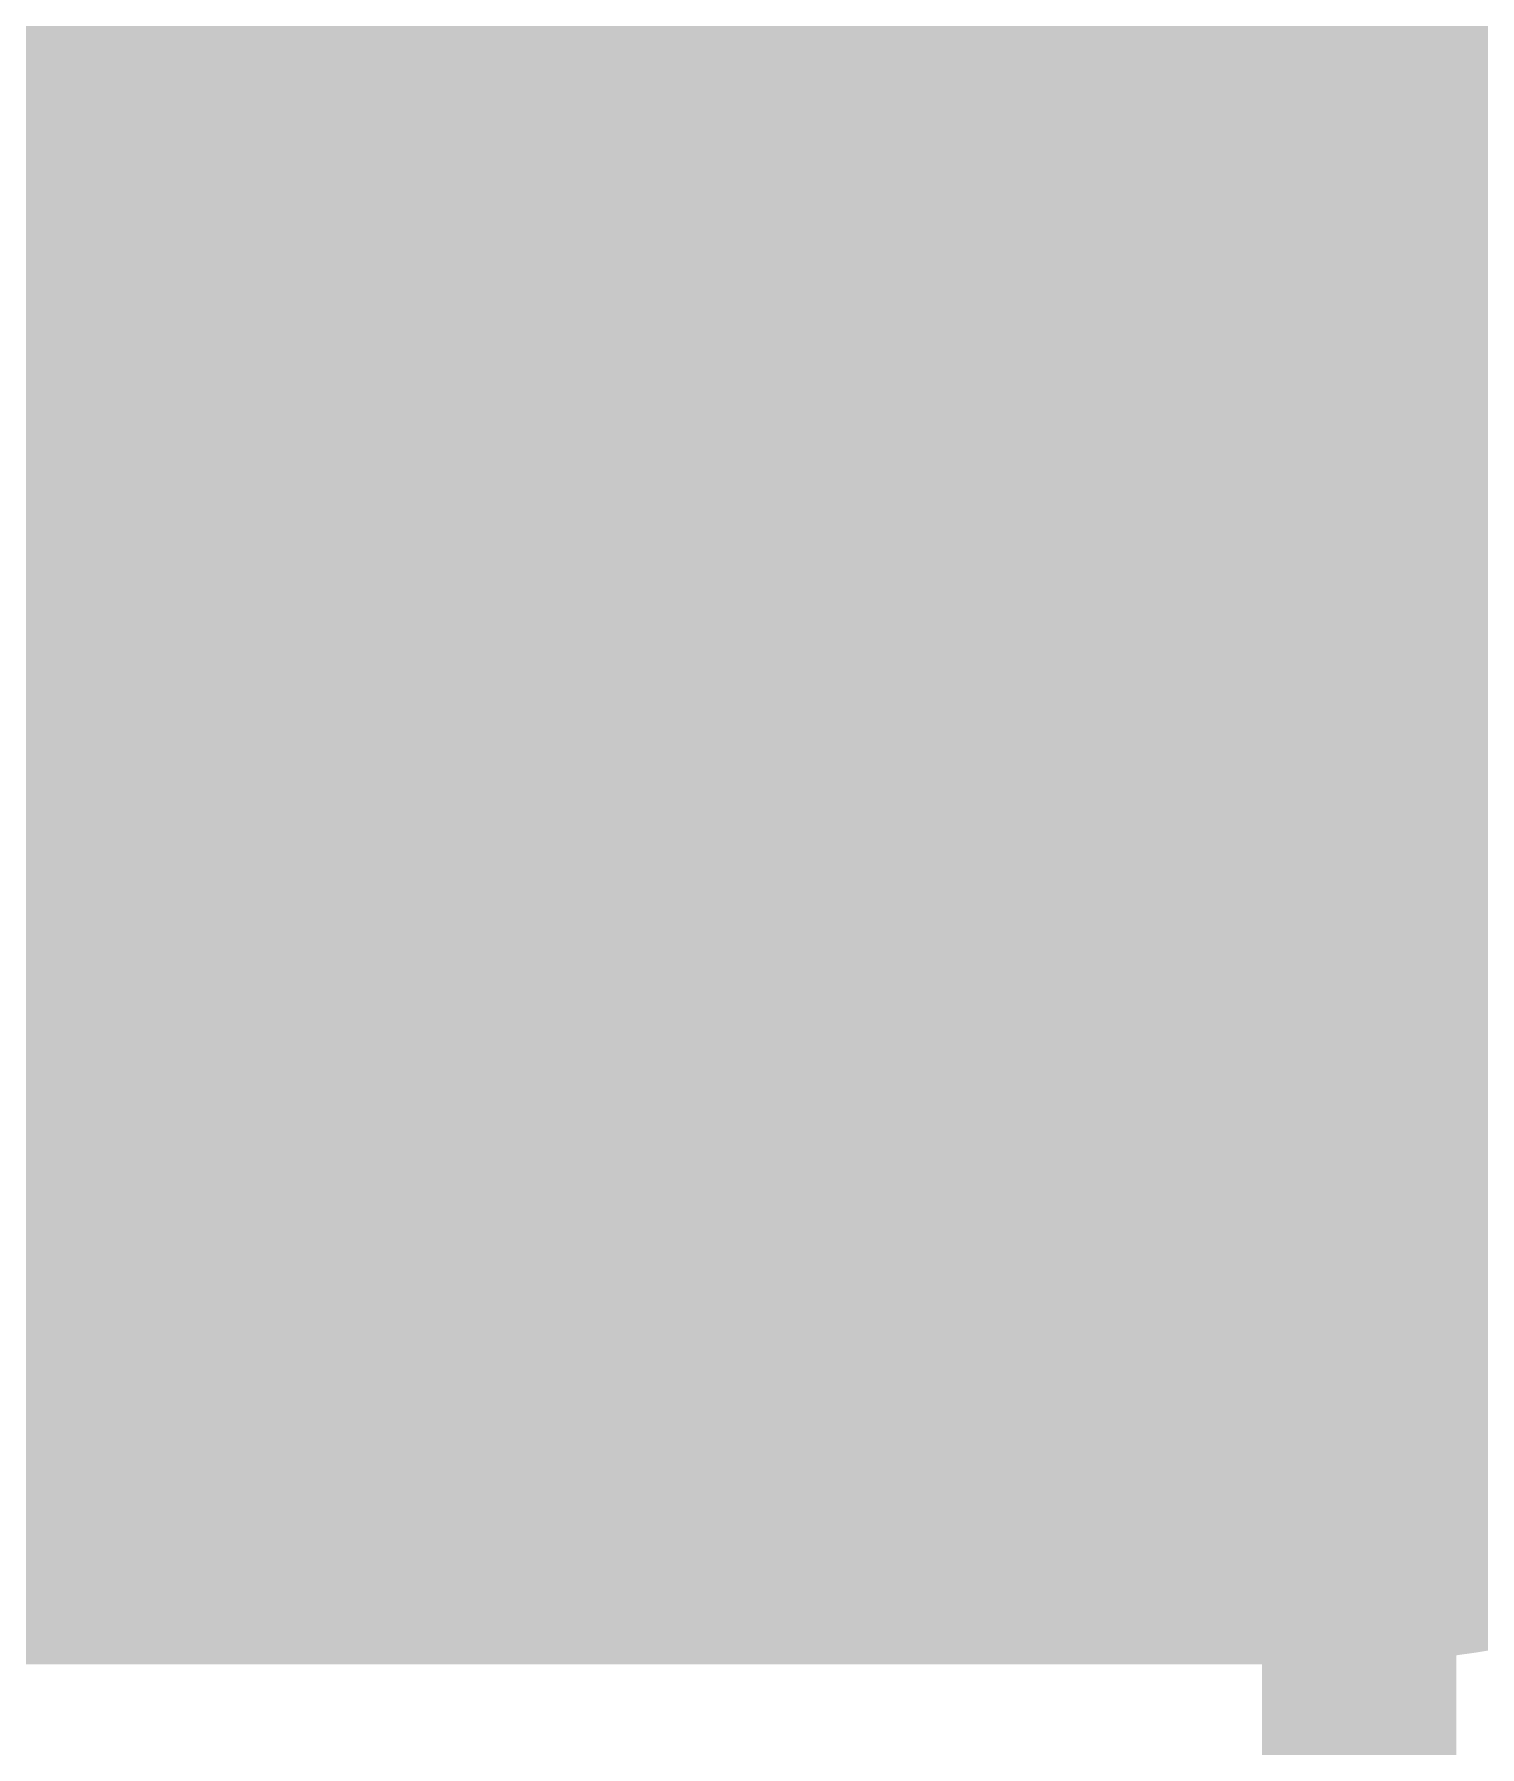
# Model space of a CAD drawing. Header units: inches. Extents: x 1.08 to 4.97, y 2.49 to 3.89.
# Drawn here: x 1.35111 to 1.3804, y 3.24812 to 3.28282 of the extents above; entities that cross this region are included whole.
import ezdxf

# ---------------------------------------------------------------- set-up
doc = ezdxf.new("R2010")
doc.units = ezdxf.units.IN
doc.header["$MEASUREMENT"] = 0
for name, color, linetype in [('Bottom', 5, 'Continuous'), ('Bottom Solder', 6, 'Continuous'), ('Mechanical 13', 56, 'Continuous'), ('Multi-Layer', 9, 'Continuous'), ('Pad Holes', 156, 'Continuous'), ('Top', 1, 'Continuous'), ('Top Solder', 216, 'Continuous')]:
    doc.layers.add(name, color=color, linetype=linetype)

# ---------------------------------------------------------------- blocks, each defined once
blk = doc.blocks.new('GCT_USB4105_GF_A_060_182')
at = {"layer": 'Bottom'}
h = blk.add_hatch(color=5, dxfattribs=at)
edge = h.paths.add_edge_path()
edge.add_arc((-0.170079, 0.142913), 0.019685, 180, 360)
edge.add_line((-0.150394, 0.142913), (-0.150394, 0.186221))
edge.add_arc((-0.170079, 0.186221), 0.019685, 0, 180)
edge.add_line((-0.189764, 0.186221), (-0.189764, 0.142913))
at = {"layer": 'Bottom Solder'}
h = blk.add_hatch(color=6, dxfattribs=at)
edge = h.paths.add_edge_path()
edge.add_arc((-0.170079, 0.142913), 0.020685, 180, 360)
edge.add_line((-0.149394, 0.142913), (-0.149394, 0.186221))
edge.add_arc((-0.170079, 0.186221), 0.020685, 0, 180)
edge.add_line((-0.190764, 0.186221), (-0.190764, 0.142913))
at = {"layer": 'Multi-Layer'}
h = blk.add_hatch(color=9, dxfattribs=at)
edge = h.paths.add_edge_path()
edge.add_arc((-0.170079, 0.142913), 0.019685, 180, 360)
edge.add_line((-0.150394, 0.142913), (-0.150394, 0.186221))
edge.add_arc((-0.170079, 0.186221), 0.019685, 0, 180)
edge.add_line((-0.189764, 0.186221), (-0.189764, 0.142913))
at = {"layer": 'Pad Holes'}
h = blk.add_hatch(color=7, dxfattribs=at)
edge = h.paths.add_edge_path()
edge.add_arc((-0.170079, 0.142913), 0.011811, 180, 360)
edge.add_line((-0.158268, 0.142913), (-0.158268, 0.18622))
edge.add_arc((-0.170079, 0.18622), 0.011811, 0, 180)
edge.add_line((-0.18189, 0.18622), (-0.18189, 0.142913))
at = {"layer": 'Top'}
h = blk.add_hatch(color=1, dxfattribs=at)
edge = h.paths.add_edge_path()
edge.add_arc((-0.170079, 0.142913), 0.019685, 180, 360)
edge.add_line((-0.150394, 0.142913), (-0.150394, 0.186221))
edge.add_arc((-0.170079, 0.186221), 0.019685, 0, 180)
edge.add_line((-0.189764, 0.186221), (-0.189764, 0.142913))
at = {"layer": 'Top Solder'}
h = blk.add_hatch(color=216, dxfattribs=at)
edge = h.paths.add_edge_path()
edge.add_arc((-0.170079, 0.142913), 0.020685, 180, 360)
edge.add_line((-0.149394, 0.142913), (-0.149394, 0.186221))
edge.add_arc((-0.170079, 0.186221), 0.020685, 0, 180)
edge.add_line((-0.190764, 0.186221), (-0.190764, 0.142913))
at = {"layer": 'Mechanical 13'}
for points in [[(0.175984, 0.187008, 0.003937, 0.003937, 0), (-0.175984, 0.187008, 0.003937, 0.003937, 0)], [(-0.175984, -0.102362, 0.003937, 0.003937, 0), (-0.175984, 0.187008, 0.003937, 0.003937, 0)]]:
    blk.add_lwpolyline(points, format="xyseb", dxfattribs=at)
blk.add_lwpolyline([(-0.176969, 0.187008, 0.001969, 0.001969, 1), (-0.175, 0.187008, 0.001969, 0.001969, 1)], format="xyseb", close=True, dxfattribs=at)
blk.add_lwpolyline([(-0.176969, 0.187008, 0.001969, 0.001969, 1), (-0.175, 0.187008, 0.001969, 0.001969, 1)], format="xyseb", close=True, dxfattribs=at)

msp = doc.modelspace()

# ---------------------------------------------------------------- block references
at = {"rotation": 270}
msp.add_blockref('GCT_USB4105_GF_A_060_182', (1.190945, 3.100394), dxfattribs=at)

doc.saveas('drawing.dxf')
